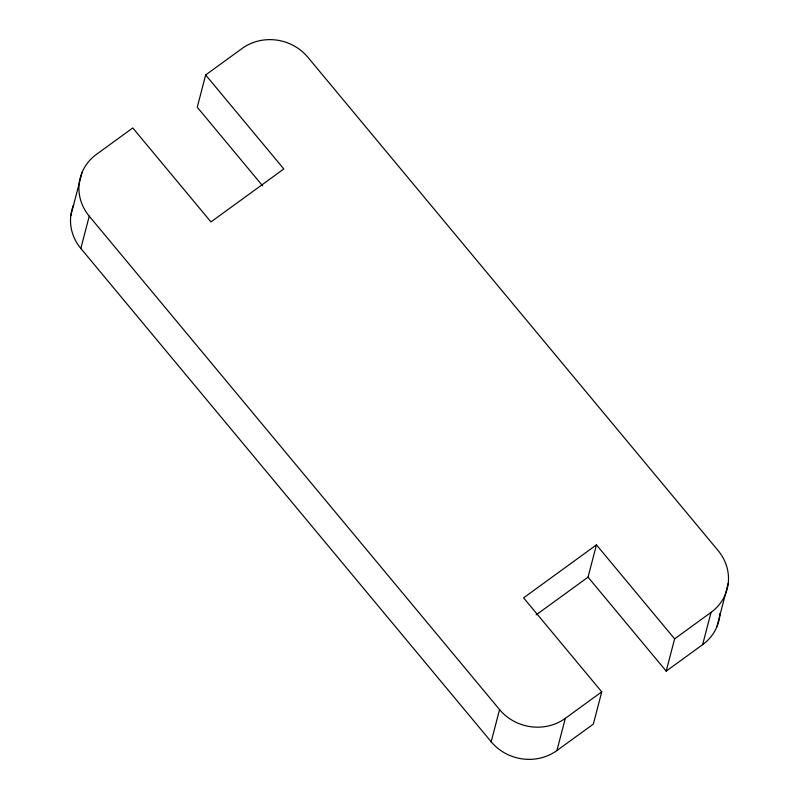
<?xml version="1.0" encoding="UTF-8"?>
<svg xmlns="http://www.w3.org/2000/svg" width="799" height="799" viewBox="0 0 799 799"><rect width="100%" height="100%" fill="white"/><g stroke="black" fill="none" stroke-linecap="round" stroke-linejoin="round"><path stroke-width="1.2" d="M70.771 215.76L82.067 172.404M596.454 544.878L523.585 597.862L601.747 691.844L593.337 724.114L556.923 750.531A46.951 43.885 14.6 0 1 491.175 741.772L80.829 248.439L89.238 216.169A46.951 43.885 14.6 0 1 96.359 154.437L132.794 127.95L210.956 221.932L283.825 168.949L205.663 74.966L242.097 48.469A46.951 43.885 14.6 0 1 307.845 57.228L718.171 550.641A46.951 43.885 14.6 0 1 711.05 612.374L702.641 644.643L666.206 671.13L588.044 577.148L596.454 544.878L674.616 638.86L666.206 671.13M205.663 74.966L197.253 107.236L262.651 185.867M491.175 741.772L499.565 709.582L89.238 216.169M556.923 750.531L565.312 718.341L601.747 691.844M716.933 626.676L728.229 583.32M536.139 614.89L588.044 577.148M674.616 638.86L711.05 612.374M720.019 613.302A46.951 43.885 14.6 0 1 702.641 644.643M565.312 718.341A46.951 43.885 14.6 0 1 499.565 709.582M80.829 248.439A46.951 43.885 14.6 0 1 73.668 204.674"/></g></svg>
